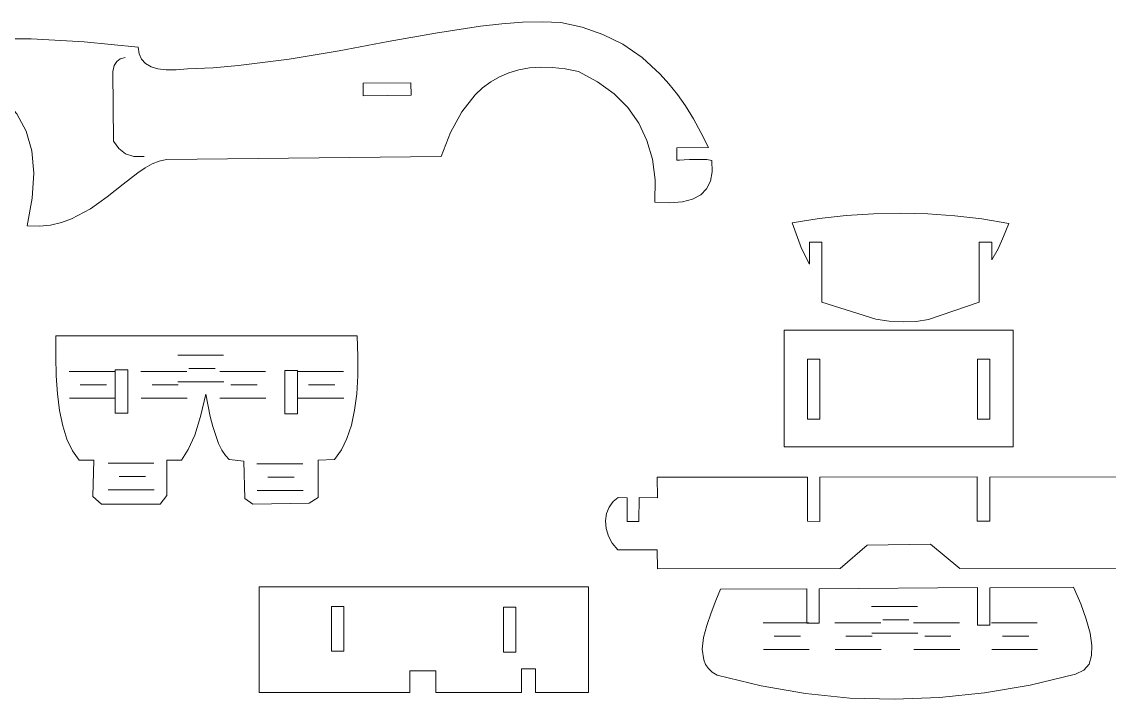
# Model space of a CAD drawing. Header units: millimetres. Extents: x -688 to 954, y -287 to 861.
# Drawn here: x 119 to 645, y 533 to 861 of the extents above; entities that cross this region are included whole.
import ezdxf

# ---------------------------------------------------------------- set-up
doc = ezdxf.new("R2010")
doc.units = ezdxf.units.MM
doc.header["$MEASUREMENT"] = 0
doc.layers.add('Camada 1', color=7, linetype='Continuous')
doc.layers.add('P', color=7, linetype='Continuous')

msp = doc.modelspace()

# ---------------------------------------------------------------- linework, layer by layer
at = {"layer": 'Camada 1', "color": 250, "lineweight": 9}
for points, knots in [([(160.0045, 776.668), (160.0045, 776.668), (167.6664, 782.7808), (167.6664, 782.7808), (167.6664, 782.7808), (167.6664, 782.7808), (174.8064, 788.3063), (174.8064, 788.3063), (174.8064, 788.3063), (174.8064, 788.3063), (178.3281, 790.6709), (178.3281, 790.6709), (178.3281, 790.6709), (178.3281, 790.6709), (181.8001, 792.6121), (181.8001, 792.6121), (181.8001, 792.6121), (181.8001, 792.6121), (185.1732, 793.9702), (185.1732, 793.9702), (185.1732, 793.9702), (185.1732, 793.9702), (188.6573, 794.7474), (188.6573, 794.7474), (188.6573, 794.7474), (188.6573, 794.7474), (321.6312, 796.1278), (321.6312, 796.1278), (321.6312, 796.1278), (321.6312, 796.1278), (326.1126, 807.761), (326.1126, 807.761), (326.1126, 807.761), (326.1126, 807.761), (331.5686, 817.7151), (331.5686, 817.7151), (331.5686, 817.7151), (331.5686, 817.7151), (338.0441, 825.9848), (338.0441, 825.9848), (338.0441, 825.9848), (338.0441, 825.9848), (341.6603, 829.3555), (341.6603, 829.3555), (341.6603, 829.3555), (341.6603, 829.3555), (345.5983, 832.3606), (345.5983, 832.3606), (345.5983, 832.3606), (345.5983, 832.3606), (349.8574, 834.7869), (349.8574, 834.7869), (349.8574, 834.7869), (349.8574, 834.7869), (354.3889, 836.685), (354.3889, 836.685), (354.3889, 836.685), (354.3889, 836.685), (359.1924, 838.112), (359.1924, 838.112), (359.1924, 838.112), (359.1924, 838.112), (364.3667, 839.0657), (364.3667, 839.0657), (364.3667, 839.0657), (364.3667, 839.0657), (369.8136, 839.4913), (369.8136, 839.4913), (369.8136, 839.4913), (369.8136, 839.4913), (375.531, 839.2866), (375.531, 839.2866), (375.531, 839.2866), (375.531, 839.2866), (381.623, 838.5548), (381.623, 838.5548), (381.623, 838.5548), (381.623, 838.5548), (388.0924, 837.2989), (388.0924, 837.2989), (388.0924, 837.2989), (388.0924, 837.2989), (397.3546, 832.3158), (397.3546, 832.3158), (397.3546, 832.3158), (397.3546, 832.3158), (405.3501, 826.5245), (405.3501, 826.5245), (405.3501, 826.5245), (405.3501, 826.5245), (411.9841, 819.819), (411.9841, 819.819), (411.9841, 819.819), (411.9841, 819.819), (417.2458, 812.3612), (417.2458, 812.3612), (417.2458, 812.3612), (417.2458, 812.3612), (421.1969, 803.9868), (421.1969, 803.9868), (421.1969, 803.9868), (421.1969, 803.9868), (423.8838, 794.8582), (423.8838, 794.8582), (423.8838, 794.8582), (423.8838, 794.8582), (425.1516, 784.8718), (425.1516, 784.8718), (425.1516, 784.8718), (425.1516, 784.8718), (425.1052, 774.0227), (425.1052, 774.0227), (425.1052, 774.0227), (425.1052, 774.0227), (432.2547, 773.7249), (432.2547, 773.7249), (432.2547, 773.7249), (432.2547, 773.7249), (438.3885, 774.1606), (438.3885, 774.1606), (438.3885, 774.1606), (438.3885, 774.1606), (443.295, 775.4806), (443.295, 775.4806), (443.295, 775.4806), (443.295, 775.4806), (447.2424, 777.5857), (447.2424, 777.5857), (447.2424, 777.5857), (447.2424, 777.5857), (450.017, 780.5247), (450.017, 780.5247), (450.017, 780.5247), (450.017, 780.5247), (451.9375, 784.2498), (451.9375, 784.2498), (451.9375, 784.2498), (451.9375, 784.2498), (452.7878, 788.7559), (452.7878, 788.7559), (452.7878, 788.7559), (452.7878, 788.7559), (452.6807, 794.1521), (452.6807, 794.1521), (452.6807, 794.1521), (452.6807, 794.1521), (451.8825, 794.4618), (451.8825, 794.4618), (451.8825, 794.4618), (451.8825, 794.4618), (450.1344, 794.6567), (450.1344, 794.6567), (450.1344, 794.6567), (450.1344, 794.6567), (447.7004, 794.7364), (447.7004, 794.7364), (447.7004, 794.7364), (447.7004, 794.7364), (444.7906, 794.7062), (444.7906, 794.7062), (444.7906, 794.7062), (444.7906, 794.7062), (441.8777, 794.676), (441.8777, 794.676), (441.8777, 794.676), (441.8777, 794.676), (439.1819, 794.543), (439.1819, 794.543), (439.1819, 794.543), (439.1819, 794.543), (436.9596, 794.4659), (436.9596, 794.4659), (436.9596, 794.4659), (436.9596, 794.4659), (435.6907, 794.4527), (435.6907, 794.4527), (435.6907, 794.4527), (435.6907, 794.4527), (435.6286, 800.4314), (435.6286, 800.4314), (435.6286, 800.4314), (435.6286, 800.4314), (450.9728, 800.5907), (450.9728, 800.5907), (450.9728, 800.5907), (450.9728, 800.5907), (447.3523, 807.7505), (447.3523, 807.7505), (447.3523, 807.7505), (447.3523, 807.7505), (443.7367, 814.4333), (443.7367, 814.4333), (443.7367, 814.4333), (443.7367, 814.4333), (439.8621, 820.6394), (439.8621, 820.6394), (439.8621, 820.6394), (439.8621, 820.6394), (435.9431, 826.2061), (435.9431, 826.2061), (435.9431, 826.2061), (435.9431, 826.2061), (431.8119, 831.4045), (431.8119, 831.4045), (431.8119, 831.4045), (431.8119, 831.4045), (427.5843, 836.0678), (427.5843, 836.0678), (427.5843, 836.0678), (427.5843, 836.0678), (418.8211, 844.1283), (418.8211, 844.1283), (418.8211, 844.1283), (418.8211, 844.1283), (409.5476, 850.4884), (409.5476, 850.4884), (409.5476, 850.4884), (409.5476, 850.4884), (399.918, 855.3087), (399.918, 855.3087), (399.918, 855.3087), (399.918, 855.3087), (389.9332, 858.8052), (389.9332, 858.8052), (389.9332, 858.8052), (389.9332, 858.8052), (379.5921, 861.077), (379.5921, 861.077), (379.5921, 861.077), (379.5921, 861.077), (370.5371, 861.409), (370.5371, 861.409), (370.5371, 861.409), (370.5371, 861.409), (361.0143, 861.1511), (361.0143, 861.1511), (361.0143, 861.1511), (361.0143, 861.1511), (351.0224, 860.4114), (351.0224, 860.4114), (351.0224, 860.4114), (351.0224, 860.4114), (340.6624, 859.2988), (340.6624, 859.2988), (340.6624, 859.2988), (340.6624, 859.2988), (318.946, 855.9502), (318.946, 855.9502), (318.946, 855.9502), (318.946, 855.9502), (296.0224, 851.848), (296.0224, 851.848), (296.0224, 851.848), (296.0224, 851.848), (272.3076, 847.3686), (272.3076, 847.3686), (272.3076, 847.3686), (272.3076, 847.3686), (248.0065, 843.3061), (248.0065, 843.3061), (248.0065, 843.3061), (248.0065, 843.3061), (223.4824, 840.1953), (223.4824, 840.1953), (223.4824, 840.1953), (223.4824, 840.1953), (211.2164, 839.168), (211.2164, 839.168), (211.2164, 839.168), (211.2164, 839.168), (198.892, 838.563), (198.892, 838.563), (198.892, 838.563), (198.892, 838.563), (193.4487, 838.0835), (193.4487, 838.0835), (193.4487, 838.0835), (193.4487, 838.0835), (188.5794, 838.0869), (188.5794, 838.0869), (188.5794, 838.0869), (188.5794, 838.0869), (184.5506, 838.6271), (184.5506, 838.6271), (184.5506, 838.6271), (184.5506, 838.6271), (181.2068, 839.6515), (181.2068, 839.6515), (181.2068, 839.6515), (181.2068, 839.6515), (178.5985, 841.2115), (178.5985, 841.2115), (178.5985, 841.2115), (178.5985, 841.2115), (176.6176, 843.306), (176.6176, 843.306), (176.6176, 843.306), (176.6176, 843.306), (175.4267, 845.8888), (175.4267, 845.8888), (175.4267, 845.8888), (175.4267, 845.8888), (174.9168, 849.0577), (174.9168, 849.0577), (174.9168, 849.0577), (174.9168, 849.0577), (148.8534, 851.7513), (148.8534, 851.7513), (148.8534, 851.7513), (148.8534, 851.7513), (123.2778, 853.1268), (123.2778, 853.1268), (123.2778, 853.1268), (123.2778, 853.1268), (98.0879, 853.1804), (98.0879, 853.1804), (98.0879, 853.1804), (98.0879, 853.1804), (73.2814, 852.1308), (73.2814, 852.1308), (73.2814, 852.1308), (73.2814, 852.1308), (63.4053, 850.0692), (63.4053, 850.0692), (63.4053, 850.0692), (63.4053, 850.0692), (54.2747, 847.8593), (54.2747, 847.8593), (54.2747, 847.8593), (54.2747, 847.8593), (45.8822, 845.654), (45.8822, 845.654), (45.8822, 845.654), (45.8822, 845.654), (38.2317, 843.3515), (38.2317, 843.3515), (38.2317, 843.3515), (38.2317, 843.3515), (31.2717, 841.0051), (31.2717, 841.0051), (31.2717, 841.0051), (31.2717, 841.0051), (24.9997, 838.5579), (24.9997, 838.5579), (24.9997, 838.5579), (24.9997, 838.5579), (19.4158, 836.0128), (19.4158, 836.0128), (19.4158, 836.0128), (19.4158, 836.0128), (14.418, 833.3688), (14.418, 833.3688), (14.418, 833.3688), (14.418, 833.3688), (10.1587, 830.6784), (10.1587, 830.6784), (10.1587, 830.6784), (10.1587, 830.6784), (6.4279, 827.9395), (6.4279, 827.9395), (6.4279, 827.9395), (6.4279, 827.9395), (3.3882, 825.1028), (3.3882, 825.1028), (3.3882, 825.1028), (3.3882, 825.1028), (0.931, 822.2211), (0.931, 822.2211), (0.931, 822.2211), (0.931, 822.2211), (-0.9437, 819.2915), (-0.9437, 819.2915), (-0.9437, 819.2915), (-0.9437, 819.2915), (-2.1813, 816.2605), (-2.1813, 816.2605), (-2.1813, 816.2605), (-2.1813, 816.2605), (-2.9449, 813.2374), (-2.9449, 813.2374), (-2.9449, 813.2374), (-2.9449, 813.2374), (-3.1219, 810.0584), (-3.1219, 810.0584), (-3.1219, 810.0584), (-3.1219, 810.0584), (9.8943, 810.1935), (9.8943, 810.1935), (9.8943, 810.1935), (9.8943, 810.1935), (9.9559, 804.2689), (9.9559, 804.2689), (9.9559, 804.2689), (9.9559, 804.2689), (-12.1008, 803.3529), (-12.1008, 803.3529), (-12.1008, 803.3529), (-12.1008, 803.3529), (-11.1004, 798.599), (-11.1004, 798.599), (-11.1004, 798.599), (-11.1004, 798.599), (-9.1543, 794.65), (-9.1543, 794.65), (-9.1543, 794.65), (-9.1543, 794.65), (-6.1046, 791.6125), (-6.1046, 791.6125), (-6.1046, 791.6125), (-6.1046, 791.6125), (-2.0618, 789.4313), (-2.0618, 789.4313), (-2.0618, 789.4313), (-2.0618, 789.4313), (2.9808, 788.0556), (2.9808, 788.0556), (2.9808, 788.0556), (2.9808, 788.0556), (9.0711, 787.4828), (9.0711, 787.4828), (9.0711, 787.4828), (9.0711, 787.4828), (16.2145, 787.7699), (16.2145, 787.7699), (16.2145, 787.7699), (16.2145, 787.7699), (24.405, 788.914), (24.405, 788.914), (24.405, 788.914), (24.405, 788.914), (25.289, 795.3796), (25.289, 795.3796), (25.289, 795.3796), (25.289, 795.3796), (26.7628, 801.3742), (26.7628, 801.3742), (26.7628, 801.3742), (26.7628, 801.3742), (28.5026, 806.8945), (28.5026, 806.8945), (28.5026, 806.8945), (28.5026, 806.8945), (30.7788, 811.8924), (30.7788, 811.8924), (30.7788, 811.8924), (30.7788, 811.8924), (33.4854, 816.4718), (33.4854, 816.4718), (33.4854, 816.4718), (33.4854, 816.4718), (36.6181, 820.4735), (36.6181, 820.4735), (36.6181, 820.4735), (36.6181, 820.4735), (40.1786, 824.0027), (40.1786, 824.0027), (40.1786, 824.0027), (40.1786, 824.0027), (44.1696, 827.1133), (44.1696, 827.1133), (44.1696, 827.1133), (44.1696, 827.1133), (48.6934, 829.7554), (48.6934, 829.7554), (48.6934, 829.7554), (48.6934, 829.7554), (53.5928, 831.7623), (53.5928, 831.7623), (53.5928, 831.7623), (53.5928, 831.7623), (58.976, 833.4083), (58.976, 833.4083), (58.976, 833.4083), (58.976, 833.4083), (64.7302, 834.5781), (64.7302, 834.5781), (64.7302, 834.5781), (64.7302, 834.5781), (71.0208, 835.2254), (71.0208, 835.2254), (71.0208, 835.2254), (71.0208, 835.2254), (77.7399, 835.3492), (77.7399, 835.3492), (77.7399, 835.3492), (77.7399, 835.3492), (84.8899, 835.0004), (84.8899, 835.0004), (84.8899, 835.0004), (84.8899, 835.0004), (92.4643, 834.23), (92.4643, 834.23), (92.4643, 834.23), (92.4643, 834.23), (102.1427, 829.6202), (102.1427, 829.6202), (102.1427, 829.6202), (102.1427, 829.6202), (110.0872, 823.8313), (110.0872, 823.8313), (110.0872, 823.8313), (110.0872, 823.8313), (116.353, 816.75), (116.353, 816.75), (116.353, 816.75), (116.353, 816.75), (120.78, 808.4885), (120.78, 808.4885), (120.78, 808.4885), (120.78, 808.4885), (123.5234, 798.8325), (123.5234, 798.8325), (123.5234, 798.8325), (123.5234, 798.8325), (124.5354, 788.0484), (124.5354, 788.0484), (124.5354, 788.0484), (124.5354, 788.0484), (123.7607, 775.9737), (123.7607, 775.9737), (123.7607, 775.9737), (123.7607, 775.9737), (121.2563, 762.612), (121.2563, 762.612), (121.2563, 762.612), (121.2563, 762.612), (127.1832, 762.4605), (127.1832, 762.4605), (127.1832, 762.4605), (127.1832, 762.4605), (132.6289, 762.9941), (132.6289, 762.9941), (132.6289, 762.9941), (132.6289, 762.9941), (137.8546, 764.2124), (137.8546, 764.2124), (137.8546, 764.2124), (137.8546, 764.2124), (142.7597, 765.9584), (142.7597, 765.9584), (142.7597, 765.9584), (142.7597, 765.9584), (151.8628, 770.8141), (151.8628, 770.8141), (151.8628, 770.8141), (151.8628, 770.8141), (160.0045, 776.668), (160.0045, 776.668)], [0, 0, 0, 0, 0.00724638, 0.00724638, 0.00724638, 0.00724638, 0.01449275, 0.01449275, 0.01449275, 0.01449275, 0.02173913, 0.02173913, 0.02173913, 0.02173913, 0.02898551, 0.02898551, 0.02898551, 0.02898551, 0.03623188, 0.03623188, 0.03623188, 0.03623188, 0.04347826, 0.04347826, 0.04347826, 0.04347826, 0.05072464, 0.05072464, 0.05072464, 0.05072464, 0.05797101, 0.05797101, 0.05797101, 0.05797101, 0.06521739, 0.06521739, 0.06521739, 0.06521739, 0.07246377, 0.07246377, 0.07246377, 0.07246377, 0.07971014, 0.07971014, 0.07971014, 0.07971014, 0.08695652, 0.08695652, 0.08695652, 0.08695652, 0.0942029, 0.0942029, 0.0942029, 0.0942029, 0.10144928, 0.10144928, 0.10144928, 0.10144928, 0.10869565, 0.10869565, 0.10869565, 0.10869565, 0.11594203, 0.11594203, 0.11594203, 0.11594203, 0.12318841, 0.12318841, 0.12318841, 0.12318841, 0.13043478, 0.13043478, 0.13043478, 0.13043478, 0.13768116, 0.13768116, 0.13768116, 0.13768116, 0.14492754, 0.14492754, 0.14492754, 0.14492754, 0.15217391, 0.15217391, 0.15217391, 0.15217391, 0.15942029, 0.15942029, 0.15942029, 0.15942029, 0.16666667, 0.16666667, 0.16666667, 0.16666667, 0.17391304, 0.17391304, 0.17391304, 0.17391304, 0.18115942, 0.18115942, 0.18115942, 0.18115942, 0.1884058, 0.1884058, 0.1884058, 0.1884058, 0.19565217, 0.19565217, 0.19565217, 0.19565217, 0.20289855, 0.20289855, 0.20289855, 0.20289855, 0.21014493, 0.21014493, 0.21014493, 0.21014493, 0.2173913, 0.2173913, 0.2173913, 0.2173913, 0.22463768, 0.22463768, 0.22463768, 0.22463768, 0.23188406, 0.23188406, 0.23188406, 0.23188406, 0.23913043, 0.23913043, 0.23913043, 0.23913043, 0.24637681, 0.24637681, 0.24637681, 0.24637681, 0.25362319, 0.25362319, 0.25362319, 0.25362319, 0.26086957, 0.26086957, 0.26086957, 0.26086957, 0.26811594, 0.26811594, 0.26811594, 0.26811594, 0.27536232, 0.27536232, 0.27536232, 0.27536232, 0.2826087, 0.2826087, 0.2826087, 0.2826087, 0.28985507, 0.28985507, 0.28985507, 0.28985507, 0.29710145, 0.29710145, 0.29710145, 0.29710145, 0.30434783, 0.30434783, 0.30434783, 0.30434783, 0.3115942, 0.3115942, 0.3115942, 0.3115942, 0.31884058, 0.31884058, 0.31884058, 0.31884058, 0.32608696, 0.32608696, 0.32608696, 0.32608696, 0.33333333, 0.33333333, 0.33333333, 0.33333333, 0.34057971, 0.34057971, 0.34057971, 0.34057971, 0.34782609, 0.34782609, 0.34782609, 0.34782609, 0.35507246, 0.35507246, 0.35507246, 0.35507246, 0.36231884, 0.36231884, 0.36231884, 0.36231884, 0.36956522, 0.36956522, 0.36956522, 0.36956522, 0.37681159, 0.37681159, 0.37681159, 0.37681159, 0.38405797, 0.38405797, 0.38405797, 0.38405797, 0.39130435, 0.39130435, 0.39130435, 0.39130435, 0.39855072, 0.39855072, 0.39855072, 0.39855072, 0.4057971, 0.4057971, 0.4057971, 0.4057971, 0.41304348, 0.41304348, 0.41304348, 0.41304348, 0.42028986, 0.42028986, 0.42028986, 0.42028986, 0.42753623, 0.42753623, 0.42753623, 0.42753623, 0.43478261, 0.43478261, 0.43478261, 0.43478261, 0.44202899, 0.44202899, 0.44202899, 0.44202899, 0.44927536, 0.44927536, 0.44927536, 0.44927536, 0.45652174, 0.45652174, 0.45652174, 0.45652174, 0.46376812, 0.46376812, 0.46376812, 0.46376812, 0.47101449, 0.47101449, 0.47101449, 0.47101449, 0.47826087, 0.47826087, 0.47826087, 0.47826087, 0.48550725, 0.48550725, 0.48550725, 0.48550725, 0.49275362, 0.49275362, 0.49275362, 0.49275362, 0.5, 0.5, 0.5, 0.5, 0.50724638, 0.50724638, 0.50724638, 0.50724638, 0.51449275, 0.51449275, 0.51449275, 0.51449275, 0.52173913, 0.52173913, 0.52173913, 0.52173913, 0.52898551, 0.52898551, 0.52898551, 0.52898551, 0.53623188, 0.53623188, 0.53623188, 0.53623188, 0.54347826, 0.54347826, 0.54347826, 0.54347826, 0.55072464, 0.55072464, 0.55072464, 0.55072464, 0.55797101, 0.55797101, 0.55797101, 0.55797101, 0.56521739, 0.56521739, 0.56521739, 0.56521739, 0.57246377, 0.57246377, 0.57246377, 0.57246377, 0.57971014, 0.57971014, 0.57971014, 0.57971014, 0.58695652, 0.58695652, 0.58695652, 0.58695652, 0.5942029, 0.5942029, 0.5942029, 0.5942029, 0.60144928, 0.60144928, 0.60144928, 0.60144928, 0.60869565, 0.60869565, 0.60869565, 0.60869565, 0.61594203, 0.61594203, 0.61594203, 0.61594203, 0.62318841, 0.62318841, 0.62318841, 0.62318841, 0.63043478, 0.63043478, 0.63043478, 0.63043478, 0.63768116, 0.63768116, 0.63768116, 0.63768116, 0.64492754, 0.64492754, 0.64492754, 0.64492754, 0.65217391, 0.65217391, 0.65217391, 0.65217391, 0.65942029, 0.65942029, 0.65942029, 0.65942029, 0.66666667, 0.66666667, 0.66666667, 0.66666667, 0.67391304, 0.67391304, 0.67391304, 0.67391304, 0.68115942, 0.68115942, 0.68115942, 0.68115942, 0.6884058, 0.6884058, 0.6884058, 0.6884058, 0.69565217, 0.69565217, 0.69565217, 0.69565217, 0.70289855, 0.70289855, 0.70289855, 0.70289855, 0.71014493, 0.71014493, 0.71014493, 0.71014493, 0.7173913, 0.7173913, 0.7173913, 0.7173913, 0.72463768, 0.72463768, 0.72463768, 0.72463768, 0.73188406, 0.73188406, 0.73188406, 0.73188406, 0.73913043, 0.73913043, 0.73913043, 0.73913043, 0.74637681, 0.74637681, 0.74637681, 0.74637681, 0.75362319, 0.75362319, 0.75362319, 0.75362319, 0.76086957, 0.76086957, 0.76086957, 0.76086957, 0.76811594, 0.76811594, 0.76811594, 0.76811594, 0.77536232, 0.77536232, 0.77536232, 0.77536232, 0.7826087, 0.7826087, 0.7826087, 0.7826087, 0.78985507, 0.78985507, 0.78985507, 0.78985507, 0.79710145, 0.79710145, 0.79710145, 0.79710145, 0.80434783, 0.80434783, 0.80434783, 0.80434783, 0.8115942, 0.8115942, 0.8115942, 0.8115942, 0.81884058, 0.81884058, 0.81884058, 0.81884058, 0.82608696, 0.82608696, 0.82608696, 0.82608696, 0.83333333, 0.83333333, 0.83333333, 0.83333333, 0.84057971, 0.84057971, 0.84057971, 0.84057971, 0.84782609, 0.84782609, 0.84782609, 0.84782609, 0.85507246, 0.85507246, 0.85507246, 0.85507246, 0.86231884, 0.86231884, 0.86231884, 0.86231884, 0.86956522, 0.86956522, 0.86956522, 0.86956522, 0.87681159, 0.87681159, 0.87681159, 0.87681159, 0.88405797, 0.88405797, 0.88405797, 0.88405797, 0.89130435, 0.89130435, 0.89130435, 0.89130435, 0.89855072, 0.89855072, 0.89855072, 0.89855072, 0.9057971, 0.9057971, 0.9057971, 0.9057971, 0.91304348, 0.91304348, 0.91304348, 0.91304348, 0.92028986, 0.92028986, 0.92028986, 0.92028986, 0.92753623, 0.92753623, 0.92753623, 0.92753623, 0.93478261, 0.93478261, 0.93478261, 0.93478261, 0.94202899, 0.94202899, 0.94202899, 0.94202899, 0.94927536, 0.94927536, 0.94927536, 0.94927536, 0.95652174, 0.95652174, 0.95652174, 0.95652174, 0.96376812, 0.96376812, 0.96376812, 0.96376812, 0.97101449, 0.97101449, 0.97101449, 0.97101449, 0.97826087, 0.97826087, 0.97826087, 0.97826087, 0.98550725, 0.98550725, 0.98550725, 0.98550725, 1, 1, 1, 1]), ([(283.9102, 825.5983), (283.9102, 825.5983), (307.087, 825.8389), (307.087, 825.8389), (307.087, 825.8389), (307.087, 825.8389), (307.0247, 831.8386), (307.0247, 831.8386), (307.0247, 831.8386), (307.0247, 831.8386), (283.8479, 831.598), (283.8479, 831.598), (283.8479, 831.598), (283.8479, 831.598), (283.9102, 825.5983), (283.9102, 825.5983)], [0, 0, 0, 0, 0.2, 0.2, 0.2, 0.2, 0.4, 0.4, 0.4, 0.4, 0.6, 0.6, 0.6, 0.6, 1, 1, 1, 1]), ([(491.4587, 764.0808), (491.4587, 764.0808), (504.5837, 766.1448), (504.5837, 766.1448), (504.5837, 766.1448), (504.5837, 766.1448), (517.6547, 767.5728), (517.6547, 767.5728), (517.6547, 767.5728), (517.6547, 767.5728), (530.7767, 768.4728), (530.7767, 768.4728), (530.7767, 768.4728), (530.7767, 768.4728), (543.9527, 768.7908), (543.9527, 768.7908), (543.9527, 768.7908), (543.9527, 768.7908), (557.0777, 768.4728), (557.0777, 768.4728), (557.0777, 768.4728), (557.0777, 768.4728), (570.1457, 767.5188), (570.1457, 767.5188), (570.1457, 767.5188), (570.1457, 767.5188), (583.2707, 765.9858), (583.2707, 765.9858), (583.2707, 765.9858), (583.2707, 765.9858), (596.3417, 763.7628), (596.3417, 763.7628), (596.3417, 763.7628), (596.3417, 763.7628), (593.8007, 757.3608), (593.8007, 757.3608), (593.8007, 757.3608), (593.8007, 757.3608), (591.2087, 751.4868), (591.2087, 751.4868), (591.2087, 751.4868), (591.2087, 751.4868), (588.0595, 746.1926), (588.0595, 746.1926), (588.0595, 746.1926), (588.0595, 746.1926), (588.0595, 754.6638), (588.0595, 754.6638), (588.0595, 754.6638), (588.0595, 754.6638), (582.0595, 754.6638), (582.0595, 754.6638), (582.0595, 754.6638), (582.0595, 754.6638), (582.0595, 725.6658), (582.0595, 725.6658), (582.0595, 725.6658), (582.0595, 725.6658), (557.5007, 717.2478), (557.5007, 717.2478), (557.5007, 717.2478), (557.5007, 717.2478), (551.5727, 716.2428), (551.5727, 716.2428), (551.5727, 716.2428), (551.5727, 716.2428), (545.3807, 716.1378), (545.3807, 716.1378), (545.3807, 716.1378), (545.3807, 716.1378), (538.3967, 716.4018), (538.3967, 716.4018), (538.3967, 716.4018), (538.3967, 716.4018), (531.9407, 717.3558), (531.9407, 717.3558), (531.9407, 717.3558), (531.9407, 717.3558), (505.8457, 725.6658), (505.8457, 725.6658), (505.8457, 725.6658), (505.8457, 725.6658), (505.8457, 754.6638), (505.8457, 754.6638), (505.8457, 754.6638), (505.8457, 754.6638), (499.8457, 754.6638), (499.8457, 754.6638), (499.8457, 754.6638), (499.8457, 754.6638), (499.8457, 744.034), (499.8457, 744.034), (499.8457, 744.034), (499.8457, 744.034), (495.9587, 751.6968), (495.9587, 751.6968), (495.9587, 751.6968), (495.9587, 751.6968), (491.4587, 764.0808), (491.4587, 764.0808)], [0, 0, 0, 0, 0.03846154, 0.03846154, 0.03846154, 0.03846154, 0.07692308, 0.07692308, 0.07692308, 0.07692308, 0.11538462, 0.11538462, 0.11538462, 0.11538462, 0.15384615, 0.15384615, 0.15384615, 0.15384615, 0.19230769, 0.19230769, 0.19230769, 0.19230769, 0.23076923, 0.23076923, 0.23076923, 0.23076923, 0.26923077, 0.26923077, 0.26923077, 0.26923077, 0.30769231, 0.30769231, 0.30769231, 0.30769231, 0.34615385, 0.34615385, 0.34615385, 0.34615385, 0.38461538, 0.38461538, 0.38461538, 0.38461538, 0.42307692, 0.42307692, 0.42307692, 0.42307692, 0.46153846, 0.46153846, 0.46153846, 0.46153846, 0.5, 0.5, 0.5, 0.5, 0.53846154, 0.53846154, 0.53846154, 0.53846154, 0.57692308, 0.57692308, 0.57692308, 0.57692308, 0.61538462, 0.61538462, 0.61538462, 0.61538462, 0.65384615, 0.65384615, 0.65384615, 0.65384615, 0.69230769, 0.69230769, 0.69230769, 0.69230769, 0.73076923, 0.73076923, 0.73076923, 0.73076923, 0.76923077, 0.76923077, 0.76923077, 0.76923077, 0.80769231, 0.80769231, 0.80769231, 0.80769231, 0.84615385, 0.84615385, 0.84615385, 0.84615385, 0.88461538, 0.88461538, 0.88461538, 0.88461538, 0.92307692, 0.92307692, 0.92307692, 0.92307692, 1, 1, 1, 1]), ([(487.6063, 712.1622), (487.6063, 712.1622), (598.4683, 712.1622), (598.4683, 712.1622), (598.4683, 712.1622), (598.4683, 712.1622), (598.4683, 655.6482), (598.4683, 655.6482), (598.4683, 655.6482), (598.4683, 655.6482), (487.6063, 655.6482), (487.6063, 655.6482), (487.6063, 655.6482), (487.6063, 655.6482), (487.6063, 712.1622), (487.6063, 712.1622)], [0, 0, 0, 0, 0.2, 0.2, 0.2, 0.2, 0.4, 0.4, 0.4, 0.4, 0.6, 0.6, 0.6, 0.6, 1, 1, 1, 1]), ([(135.1369, 709.401), (135.1369, 709.401), (280.9729, 709.401), (280.9729, 709.401), (280.9729, 709.401), (280.9729, 709.401), (281.3449, 699.399), (281.3449, 699.399), (281.3449, 699.399), (281.3449, 699.399), (281.2909, 689.979), (281.2909, 689.979), (281.2909, 689.979), (281.2909, 689.979), (280.7629, 681.3), (280.7629, 681.3), (280.7629, 681.3), (280.7629, 681.3), (279.7579, 673.365), (279.7579, 673.365), (279.7579, 673.365), (279.7579, 673.365), (278.1679, 666.168), (278.1679, 666.168), (278.1679, 666.168), (278.1679, 666.168), (275.9989, 659.712), (275.9989, 659.712), (275.9989, 659.712), (275.9989, 659.712), (273.3529, 654.156), (273.3529, 654.156), (273.3529, 654.156), (273.3529, 654.156), (270.0739, 649.5), (270.0739, 649.5), (270.0739, 649.5), (270.0739, 649.5), (262.0819, 649.074), (262.0819, 649.074), (262.0819, 649.074), (262.0819, 649.074), (262.0819, 631.137), (262.0819, 631.137), (262.0819, 631.137), (262.0819, 631.137), (257.7439, 628.278), (257.7439, 628.278), (257.7439, 628.278), (257.7439, 628.278), (230.4919, 627.804), (230.4919, 627.804), (230.4919, 627.804), (230.4919, 627.804), (226.6279, 630.66), (226.6279, 630.66), (226.6279, 630.66), (226.6279, 630.66), (226.2049, 648.6), (226.2049, 648.6), (226.2049, 648.6), (226.2049, 648.6), (219.1129, 649.5), (219.1129, 649.5), (219.1129, 649.5), (219.1129, 649.5), (217.2079, 651.351), (217.2079, 651.351), (217.2079, 651.351), (217.2079, 651.351), (215.5159, 653.997), (215.5159, 653.997), (215.5159, 653.997), (215.5159, 653.997), (213.9289, 657.276), (213.9289, 657.276), (213.9289, 657.276), (213.9289, 657.276), (212.5009, 661.086), (212.5009, 661.086), (212.5009, 661.086), (212.5009, 661.086), (211.1779, 665.427), (211.1779, 665.427), (211.1779, 665.427), (211.1779, 665.427), (209.9059, 670.296), (209.9059, 670.296), (209.9059, 670.296), (209.9059, 670.296), (207.7369, 681.144), (207.7369, 681.144), (207.7369, 681.144), (207.7369, 681.144), (205.1959, 670.296), (205.1959, 670.296), (205.1959, 670.296), (205.1959, 670.296), (202.3939, 661.299), (202.3939, 661.299), (202.3939, 661.299), (202.3939, 661.299), (199.2709, 654.261), (199.2709, 654.261), (199.2709, 654.261), (199.2709, 654.261), (196.0429, 649.074), (196.0429, 649.074), (196.0429, 649.074), (196.0429, 649.074), (188.8999, 649.074), (188.8999, 649.074), (188.8999, 649.074), (188.8999, 649.074), (188.8999, 632.088), (188.8999, 632.088), (188.8999, 632.088), (188.8999, 632.088), (185.6179, 627.804), (185.6179, 627.804), (185.6179, 627.804), (185.6179, 627.804), (157.3069, 627.804), (157.3069, 627.804), (157.3069, 627.804), (157.3069, 627.804), (153.0739, 631.614), (153.0739, 631.614), (153.0739, 631.614), (153.0739, 631.614), (153.5509, 649.074), (153.5509, 649.074), (153.5509, 649.074), (153.5509, 649.074), (146.4079, 649.074), (146.4079, 649.074), (146.4079, 649.074), (146.4079, 649.074), (143.1799, 653.679), (143.1799, 653.679), (143.1799, 653.679), (143.1799, 653.679), (140.5339, 659.235), (140.5339, 659.235), (140.5339, 659.235), (140.5339, 659.235), (138.5209, 665.745), (138.5209, 665.745), (138.5209, 665.745), (138.5209, 665.745), (136.9339, 673.152), (136.9339, 673.152), (136.9339, 673.152), (136.9339, 673.152), (135.9289, 681.249), (135.9289, 681.249), (135.9289, 681.249), (135.9289, 681.249), (135.2929, 690.033), (135.2929, 690.033), (135.2929, 690.033), (135.2929, 690.033), (135.0829, 699.399), (135.0829, 699.399), (135.0829, 699.399), (135.0829, 699.399), (135.1369, 709.401), (135.1369, 709.401)], [0, 0, 0, 0, 0.02325581, 0.02325581, 0.02325581, 0.02325581, 0.04651163, 0.04651163, 0.04651163, 0.04651163, 0.06976744, 0.06976744, 0.06976744, 0.06976744, 0.09302326, 0.09302326, 0.09302326, 0.09302326, 0.11627907, 0.11627907, 0.11627907, 0.11627907, 0.13953488, 0.13953488, 0.13953488, 0.13953488, 0.1627907, 0.1627907, 0.1627907, 0.1627907, 0.18604651, 0.18604651, 0.18604651, 0.18604651, 0.20930233, 0.20930233, 0.20930233, 0.20930233, 0.23255814, 0.23255814, 0.23255814, 0.23255814, 0.25581395, 0.25581395, 0.25581395, 0.25581395, 0.27906977, 0.27906977, 0.27906977, 0.27906977, 0.30232558, 0.30232558, 0.30232558, 0.30232558, 0.3255814, 0.3255814, 0.3255814, 0.3255814, 0.34883721, 0.34883721, 0.34883721, 0.34883721, 0.37209302, 0.37209302, 0.37209302, 0.37209302, 0.39534884, 0.39534884, 0.39534884, 0.39534884, 0.41860465, 0.41860465, 0.41860465, 0.41860465, 0.44186047, 0.44186047, 0.44186047, 0.44186047, 0.46511628, 0.46511628, 0.46511628, 0.46511628, 0.48837209, 0.48837209, 0.48837209, 0.48837209, 0.51162791, 0.51162791, 0.51162791, 0.51162791, 0.53488372, 0.53488372, 0.53488372, 0.53488372, 0.55813953, 0.55813953, 0.55813953, 0.55813953, 0.58139535, 0.58139535, 0.58139535, 0.58139535, 0.60465116, 0.60465116, 0.60465116, 0.60465116, 0.62790698, 0.62790698, 0.62790698, 0.62790698, 0.65116279, 0.65116279, 0.65116279, 0.65116279, 0.6744186, 0.6744186, 0.6744186, 0.6744186, 0.69767442, 0.69767442, 0.69767442, 0.69767442, 0.72093023, 0.72093023, 0.72093023, 0.72093023, 0.74418605, 0.74418605, 0.74418605, 0.74418605, 0.76744186, 0.76744186, 0.76744186, 0.76744186, 0.79069767, 0.79069767, 0.79069767, 0.79069767, 0.81395349, 0.81395349, 0.81395349, 0.81395349, 0.8372093, 0.8372093, 0.8372093, 0.8372093, 0.86046512, 0.86046512, 0.86046512, 0.86046512, 0.88372093, 0.88372093, 0.88372093, 0.88372093, 0.90697674, 0.90697674, 0.90697674, 0.90697674, 0.93023256, 0.93023256, 0.93023256, 0.93023256, 0.95348837, 0.95348837, 0.95348837, 0.95348837, 1, 1, 1, 1]), ([(504.9303, 698.0352), (504.9303, 698.0352), (504.9303, 669.0372), (504.9303, 669.0372), (504.9303, 669.0372), (504.9303, 669.0372), (498.9303, 669.0372), (498.9303, 669.0372), (498.9303, 669.0372), (498.9303, 669.0372), (498.9303, 698.0352), (498.9303, 698.0352), (498.9303, 698.0352), (498.9303, 698.0352), (504.9303, 698.0352), (504.9303, 698.0352)], [0, 0, 0, 0, 0.2, 0.2, 0.2, 0.2, 0.4, 0.4, 0.4, 0.4, 0.6, 0.6, 0.6, 0.6, 1, 1, 1, 1]), ([(587.1441, 698.0352), (587.1441, 698.0352), (587.1441, 669.0372), (587.1441, 669.0372), (587.1441, 669.0372), (587.1441, 669.0372), (581.1441, 669.0372), (581.1441, 669.0372), (581.1441, 669.0372), (581.1441, 669.0372), (581.1441, 698.0352), (581.1441, 698.0352), (581.1441, 698.0352), (581.1441, 698.0352), (587.1441, 698.0352), (587.1441, 698.0352)], [0, 0, 0, 0, 0.2, 0.2, 0.2, 0.2, 0.4, 0.4, 0.4, 0.4, 0.6, 0.6, 0.6, 0.6, 1, 1, 1, 1]), ([(163.8099, 671.883), (163.8099, 671.883), (163.8099, 692.889), (163.8099, 692.889), (163.8099, 692.889), (163.8099, 692.889), (169.9479, 692.889), (169.9479, 692.889), (169.9479, 692.889), (169.9479, 692.889), (169.9479, 671.883), (169.9479, 671.883), (169.9479, 671.883), (169.9479, 671.883), (163.8099, 671.883), (163.8099, 671.883)], [0, 0, 0, 0, 0.2, 0.2, 0.2, 0.2, 0.4, 0.4, 0.4, 0.4, 0.6, 0.6, 0.6, 0.6, 1, 1, 1, 1]), ([(245.9727, 671.565), (245.9727, 671.565), (245.9727, 692.574), (245.9727, 692.574), (245.9727, 692.574), (245.9727, 692.574), (252.1617, 692.574), (252.1617, 692.574), (252.1617, 692.574), (252.1617, 692.574), (252.1617, 671.565), (252.1617, 671.565), (252.1617, 671.565), (252.1617, 671.565), (245.9727, 671.565), (245.9727, 671.565)], [0, 0, 0, 0, 0.2, 0.2, 0.2, 0.2, 0.4, 0.4, 0.4, 0.4, 0.6, 0.6, 0.6, 0.6, 1, 1, 1, 1]), ([(659.2408, 607.2918), (659.2408, 607.2918), (659.2909, 596.8477), (659.2909, 596.8477), (659.2909, 596.8477), (659.2909, 596.8477), (572.5772, 596.714), (572.5772, 596.714), (572.5772, 596.714), (572.5772, 596.714), (558.4457, 608.4217), (558.4457, 608.4217), (558.4457, 608.4217), (558.4457, 608.4217), (527.7844, 607.965), (527.7844, 607.965), (527.7844, 607.965), (527.7844, 607.965), (514.755, 596.7137), (514.755, 596.7137), (514.755, 596.7137), (514.755, 596.7137), (426.2922, 596.5726), (426.2922, 596.5726), (426.2922, 596.5726), (426.2922, 596.5726), (426.2251, 605.7978), (426.2251, 605.7978), (426.2251, 605.7978), (426.2251, 605.7978), (407.1457, 605.8038), (407.1457, 605.8038), (407.1457, 605.8038), (407.1457, 605.8038), (404.4085, 609.0306), (404.4085, 609.0306), (404.4085, 609.0306), (404.4085, 609.0306), (402.5339, 612.4226), (402.5339, 612.4226), (402.5339, 612.4226), (402.5339, 612.4226), (401.4677, 616.1389), (401.4677, 616.1389), (401.4677, 616.1389), (401.4677, 616.1389), (401.1953, 619.8108), (401.1953, 619.8108), (401.1953, 619.8108), (401.1953, 619.8108), (401.7077, 623.2796), (401.7077, 623.2796), (401.7077, 623.2796), (401.7077, 623.2796), (402.9424, 626.3926), (402.9424, 626.3926), (402.9424, 626.3926), (402.9424, 626.3926), (404.7913, 629.0986), (404.7913, 629.0986), (404.7913, 629.0986), (404.7913, 629.0986), (407.2817, 631.0235), (407.2817, 631.0235), (407.2817, 631.0235), (407.2817, 631.0235), (411.6002, 630.9882), (411.6002, 630.9882), (411.6002, 630.9882), (411.6002, 630.9882), (411.6003, 619.3779), (411.6003, 619.3779), (411.6003, 619.3779), (411.6003, 619.3779), (417.2353, 619.378), (417.2353, 619.378), (417.2353, 619.378), (417.2353, 619.378), (417.4004, 631.0289), (417.4004, 631.0289), (417.4004, 631.0289), (417.4004, 631.0289), (426.2534, 630.9724), (426.2534, 630.9724), (426.2534, 630.9724), (426.2534, 630.9724), (426.2246, 640.8835), (426.2246, 640.8835), (426.2246, 640.8835), (426.2246, 640.8835), (498.8767, 640.909), (498.8767, 640.909), (498.8767, 640.909), (498.8767, 640.909), (498.8763, 619.5469), (498.8763, 619.5469), (498.8763, 619.5469), (498.8763, 619.5469), (504.8752, 619.5216), (504.8752, 619.5216), (504.8752, 619.5216), (504.8752, 619.5216), (504.8765, 640.8842), (504.8765, 640.8842), (504.8765, 640.8842), (504.8765, 640.8842), (581.0899, 641.0165), (581.0899, 641.0165), (581.0899, 641.0165), (581.0899, 641.0165), (581.0899, 619.534), (581.0899, 619.534), (581.0899, 619.534), (581.0899, 619.534), (587.0899, 619.5341), (587.0899, 619.5341), (587.0899, 619.5341), (587.0899, 619.5341), (587.0899, 640.9911), (587.0899, 640.9911), (587.0899, 640.9911), (587.0899, 640.9911), (659.2235, 641.1087), (659.2235, 641.1087), (659.2235, 641.1087), (659.2235, 641.1087), (659.2906, 631.8824), (659.2906, 631.8824), (659.2906, 631.8824), (659.2906, 631.8824), (667.9037, 631.516), (667.9037, 631.516), (667.9037, 631.516), (667.9037, 631.516), (668.0434, 619.3781), (668.0434, 619.3781), (668.0434, 619.3781), (668.0434, 619.3781), (673.7036, 619.3779), (673.7036, 619.3779), (673.7036, 619.3779), (673.7036, 619.3779), (673.7038, 631.516), (673.7038, 631.516), (673.7038, 631.516), (673.7038, 631.516), (679.1222, 631.1432), (679.1222, 631.1432), (679.1222, 631.1432), (679.1222, 631.1432), (680.966, 629.027), (680.966, 629.027), (680.966, 629.027), (680.966, 629.027), (682.244, 626.3054), (682.244, 626.3054), (682.244, 626.3054), (682.244, 626.3054), (683.0281, 623.2388), (683.0281, 623.2388), (683.0281, 623.2388), (683.0281, 623.2388), (683.2644, 619.8874), (683.2644, 619.8874), (683.2644, 619.8874), (683.2644, 619.8874), (683.0783, 616.5596), (683.0783, 616.5596), (683.0783, 616.5596), (683.0783, 616.5596), (682.317, 613.3691), (682.317, 613.3691), (682.317, 613.3691), (682.317, 613.3691), (681.1452, 610.466), (681.1452, 610.466), (681.1452, 610.466), (681.1452, 610.466), (679.5747, 607.9578), (679.5747, 607.9578), (679.5747, 607.9578), (679.5747, 607.9578), (659.2408, 607.2918), (659.2408, 607.2918)], [0, 0, 0, 0, 0.0212766, 0.0212766, 0.0212766, 0.0212766, 0.04255319, 0.04255319, 0.04255319, 0.04255319, 0.06382979, 0.06382979, 0.06382979, 0.06382979, 0.08510638, 0.08510638, 0.08510638, 0.08510638, 0.10638298, 0.10638298, 0.10638298, 0.10638298, 0.12765957, 0.12765957, 0.12765957, 0.12765957, 0.14893617, 0.14893617, 0.14893617, 0.14893617, 0.17021277, 0.17021277, 0.17021277, 0.17021277, 0.19148936, 0.19148936, 0.19148936, 0.19148936, 0.21276596, 0.21276596, 0.21276596, 0.21276596, 0.23404255, 0.23404255, 0.23404255, 0.23404255, 0.25531915, 0.25531915, 0.25531915, 0.25531915, 0.27659574, 0.27659574, 0.27659574, 0.27659574, 0.29787234, 0.29787234, 0.29787234, 0.29787234, 0.31914894, 0.31914894, 0.31914894, 0.31914894, 0.34042553, 0.34042553, 0.34042553, 0.34042553, 0.36170213, 0.36170213, 0.36170213, 0.36170213, 0.38297872, 0.38297872, 0.38297872, 0.38297872, 0.40425532, 0.40425532, 0.40425532, 0.40425532, 0.42553191, 0.42553191, 0.42553191, 0.42553191, 0.44680851, 0.44680851, 0.44680851, 0.44680851, 0.46808511, 0.46808511, 0.46808511, 0.46808511, 0.4893617, 0.4893617, 0.4893617, 0.4893617, 0.5106383, 0.5106383, 0.5106383, 0.5106383, 0.53191489, 0.53191489, 0.53191489, 0.53191489, 0.55319149, 0.55319149, 0.55319149, 0.55319149, 0.57446809, 0.57446809, 0.57446809, 0.57446809, 0.59574468, 0.59574468, 0.59574468, 0.59574468, 0.61702128, 0.61702128, 0.61702128, 0.61702128, 0.63829787, 0.63829787, 0.63829787, 0.63829787, 0.65957447, 0.65957447, 0.65957447, 0.65957447, 0.68085106, 0.68085106, 0.68085106, 0.68085106, 0.70212766, 0.70212766, 0.70212766, 0.70212766, 0.72340426, 0.72340426, 0.72340426, 0.72340426, 0.74468085, 0.74468085, 0.74468085, 0.74468085, 0.76595745, 0.76595745, 0.76595745, 0.76595745, 0.78723404, 0.78723404, 0.78723404, 0.78723404, 0.80851064, 0.80851064, 0.80851064, 0.80851064, 0.82978723, 0.82978723, 0.82978723, 0.82978723, 0.85106383, 0.85106383, 0.85106383, 0.85106383, 0.87234043, 0.87234043, 0.87234043, 0.87234043, 0.89361702, 0.89361702, 0.89361702, 0.89361702, 0.91489362, 0.91489362, 0.91489362, 0.91489362, 0.93617021, 0.93617021, 0.93617021, 0.93617021, 0.95744681, 0.95744681, 0.95744681, 0.95744681, 1, 1, 1, 1]), ([(456.7356, 586.6222), (456.7356, 586.6222), (498.5198, 586.8322), (498.5198, 586.8322), (498.5198, 586.8322), (498.5198, 586.8322), (498.5198, 570.1642), (498.5198, 570.1642), (498.5198, 570.1642), (498.5198, 570.1642), (504.4997, 570.1642), (504.4997, 570.1642), (504.4997, 570.1642), (504.4997, 570.1642), (504.4997, 586.8874), (504.4997, 586.8874), (504.4997, 586.8874), (504.4997, 586.8874), (581.1361, 587.4408), (581.1361, 587.4408), (581.1361, 587.4408), (581.1361, 587.4408), (581.1361, 569.3182), (581.1361, 569.3182), (581.1361, 569.3182), (581.1361, 569.3182), (587.1159, 569.3182), (587.1159, 569.3182), (587.1159, 569.3182), (587.1159, 569.3182), (587.1159, 587.4142), (587.1159, 587.4142), (587.1159, 587.4142), (587.1159, 587.4142), (627.6637, 587.6272), (627.6637, 587.6272), (627.6637, 587.6272), (627.6637, 587.6272), (631.144, 579.5842), (631.144, 579.5842), (631.144, 579.5842), (631.144, 579.5842), (633.832, 572.1742), (633.832, 572.1742), (633.832, 572.1742), (633.832, 572.1742), (635.6797, 565.4032), (635.6797, 565.4032), (635.6797, 565.4032), (635.6797, 565.4032), (636.5767, 559.4752), (636.5767, 559.4752), (636.5767, 559.4752), (636.5767, 559.4752), (636.4182, 554.5012), (636.4182, 554.5012), (636.4182, 554.5012), (636.4182, 554.5012), (635.1505, 550.4272), (635.1505, 550.4272), (635.1505, 550.4272), (635.1505, 550.4272), (632.621, 547.4092), (632.621, 547.4092), (632.621, 547.4092), (632.621, 547.4092), (628.6654, 545.5582), (628.6654, 545.5582), (628.6654, 545.5582), (628.6654, 545.5582), (606.6206, 540.2662), (606.6206, 540.2662), (606.6206, 540.2662), (606.6206, 540.2662), (584.5759, 536.4562), (584.5759, 536.4562), (584.5759, 536.4562), (584.5759, 536.4562), (562.7405, 534.1822), (562.7405, 534.1822), (562.7405, 534.1822), (562.7405, 534.1822), (541.0127, 533.3872), (541.0127, 533.3872), (541.0127, 533.3872), (541.0127, 533.3872), (519.4433, 533.9692), (519.4433, 533.9692), (519.4433, 533.9692), (519.4433, 533.9692), (497.871, 536.2462), (497.871, 536.2462), (497.871, 536.2462), (497.871, 536.2462), (476.4602, 539.8972), (476.4602, 539.8972), (476.4602, 539.8972), (476.4602, 539.8972), (455.1539, 545.0812), (455.1539, 545.0812), (455.1539, 545.0812), (455.1539, 545.0812), (452.7799, 546.5632), (452.7799, 546.5632), (452.7799, 546.5632), (452.7799, 546.5632), (450.986, 548.2582), (450.986, 548.2582), (450.986, 548.2582), (450.986, 548.2582), (449.5628, 550.2682), (449.5628, 550.2682), (449.5628, 550.2682), (449.5628, 550.2682), (448.7196, 552.4912), (448.7196, 552.4912), (448.7196, 552.4912), (448.7196, 552.4912), (447.9811, 557.5702), (447.9811, 557.5702), (447.9811, 557.5702), (447.9811, 557.5702), (448.615, 563.2342), (448.615, 563.2342), (448.615, 563.2342), (448.615, 563.2342), (450.1428, 569.1592), (450.1428, 569.1592), (450.1428, 569.1592), (450.1428, 569.1592), (452.2537, 575.2462), (452.2537, 575.2462), (452.2537, 575.2462), (452.2537, 575.2462), (454.5201, 581.1712), (454.5201, 581.1712), (454.5201, 581.1712), (454.5201, 581.1712), (456.7356, 586.6222), (456.7356, 586.6222)], [0, 0, 0, 0, 0.02777778, 0.02777778, 0.02777778, 0.02777778, 0.05555556, 0.05555556, 0.05555556, 0.05555556, 0.08333333, 0.08333333, 0.08333333, 0.08333333, 0.11111111, 0.11111111, 0.11111111, 0.11111111, 0.13888889, 0.13888889, 0.13888889, 0.13888889, 0.16666667, 0.16666667, 0.16666667, 0.16666667, 0.19444444, 0.19444444, 0.19444444, 0.19444444, 0.22222222, 0.22222222, 0.22222222, 0.22222222, 0.25, 0.25, 0.25, 0.25, 0.27777778, 0.27777778, 0.27777778, 0.27777778, 0.30555556, 0.30555556, 0.30555556, 0.30555556, 0.33333333, 0.33333333, 0.33333333, 0.33333333, 0.36111111, 0.36111111, 0.36111111, 0.36111111, 0.38888889, 0.38888889, 0.38888889, 0.38888889, 0.41666667, 0.41666667, 0.41666667, 0.41666667, 0.44444444, 0.44444444, 0.44444444, 0.44444444, 0.47222222, 0.47222222, 0.47222222, 0.47222222, 0.5, 0.5, 0.5, 0.5, 0.52777778, 0.52777778, 0.52777778, 0.52777778, 0.55555556, 0.55555556, 0.55555556, 0.55555556, 0.58333333, 0.58333333, 0.58333333, 0.58333333, 0.61111111, 0.61111111, 0.61111111, 0.61111111, 0.63888889, 0.63888889, 0.63888889, 0.63888889, 0.66666667, 0.66666667, 0.66666667, 0.66666667, 0.69444444, 0.69444444, 0.69444444, 0.69444444, 0.72222222, 0.72222222, 0.72222222, 0.72222222, 0.75, 0.75, 0.75, 0.75, 0.77777778, 0.77777778, 0.77777778, 0.77777778, 0.80555556, 0.80555556, 0.80555556, 0.80555556, 0.83333333, 0.83333333, 0.83333333, 0.83333333, 0.86111111, 0.86111111, 0.86111111, 0.86111111, 0.88888889, 0.88888889, 0.88888889, 0.88888889, 0.91666667, 0.91666667, 0.91666667, 0.91666667, 0.94444444, 0.94444444, 0.94444444, 0.94444444, 1, 1, 1, 1])]:
    msp.add_open_spline(points, degree=3, knots=knots, dxfattribs=at)
for points in [[(164.6167, 842.1765), (164.6167, 842.1765), (163.3146, 840.1529), (163.3146, 840.1529)], [(166.2954, 843.466), (166.2954, 843.466), (164.6167, 842.1765), (164.6167, 842.1765)], [(168.6712, 844.0727), (168.6712, 844.0727), (166.2954, 843.466), (166.2954, 843.466)], [(163.3146, 840.1529), (163.3146, 840.1529), (162.6562, 837.3949), (162.6562, 837.3949)], [(162.6562, 837.3949), (162.6562, 837.3949), (163.0078, 803.5297), (163.0078, 803.5297)], [(163.0078, 803.5297), (163.0078, 803.5297), (165.5819, 800.0642), (165.5819, 800.0642)], [(165.5819, 800.0642), (165.5819, 800.0642), (168.8912, 797.4524), (168.8912, 797.4524)], [(168.8912, 797.4524), (168.8912, 797.4524), (172.9277, 796.1713), (172.9277, 796.1713)], [(172.9277, 796.1713), (172.9277, 796.1713), (177.9014, 796.2229), (177.9014, 796.2229)]]:
    msp.add_open_spline(points, degree=3, dxfattribs=at)
at = {"layer": 'Camada 1', "color": 114, "lineweight": 9}
for points in [[(194.1395, 699.982), (194.1395, 699.982), (216.3125, 699.982), (216.3125, 699.982)], [(141.6461, 692.1502), (141.6461, 692.1502), (163.8191, 692.1502), (163.8191, 692.1502)], [(176.3595, 692.1502), (176.3595, 692.1502), (198.5325, 692.1502), (198.5325, 692.1502)], [(199.4825, 693.526), (199.4825, 693.526), (212.1845, 693.526), (212.1845, 693.526)], [(214.4595, 692.1502), (214.4595, 692.1502), (236.6325, 692.1502), (236.6325, 692.1502)], [(252.1361, 692.1502), (252.1361, 692.1502), (274.3091, 692.1502), (274.3091, 692.1502)], [(146.9891, 685.6942), (146.9891, 685.6942), (159.6911, 685.6942), (159.6911, 685.6942)], [(181.7025, 685.6942), (181.7025, 685.6942), (194.4045, 685.6942), (194.4045, 685.6942)], [(194.2445, 687.073), (194.2445, 687.073), (216.4715, 687.073), (216.4715, 687.073)], [(219.8025, 685.6942), (219.8025, 685.6942), (232.5045, 685.6942), (232.5045, 685.6942)], [(257.4791, 685.6942), (257.4791, 685.6942), (270.1811, 685.6942), (270.1811, 685.6942)], [(141.7511, 679.2412), (141.7511, 679.2412), (163.9781, 679.2412), (163.9781, 679.2412)], [(176.4645, 679.2412), (176.4645, 679.2412), (198.6915, 679.2412), (198.6915, 679.2412)], [(214.5645, 679.2412), (214.5645, 679.2412), (236.7915, 679.2412), (236.7915, 679.2412)], [(252.2411, 679.2412), (252.2411, 679.2412), (274.4681, 679.2412), (274.4681, 679.2412)]]:
    msp.add_open_spline(points, degree=3, dxfattribs=at)
at = {"layer": 'P', "color": 114, "lineweight": 9}
for points in [[(160.4299, 647.751), (160.4299, 647.751), (182.6029, 647.751), (182.6029, 647.751)], [(232.4479, 647.436), (232.4479, 647.436), (254.6209, 647.436), (254.6209, 647.436)], [(165.7729, 641.295), (165.7729, 641.295), (178.4749, 641.295), (178.4749, 641.295)], [(237.7939, 640.98), (237.7939, 640.98), (250.5469, 640.98), (250.5469, 640.98)], [(160.5349, 634.842), (160.5349, 634.842), (182.7619, 634.842), (182.7619, 634.842)], [(232.6069, 634.524), (232.6069, 634.524), (254.7799, 634.524), (254.7799, 634.524)], [(529.9495, 578.2444), (529.9495, 578.2444), (552.1225, 578.2444), (552.1225, 578.2444)], [(477.4561, 570.4126), (477.4561, 570.4126), (499.6291, 570.4126), (499.6291, 570.4126)], [(512.1695, 570.4126), (512.1695, 570.4126), (534.3425, 570.4126), (534.3425, 570.4126)], [(535.2925, 571.7884), (535.2925, 571.7884), (547.9945, 571.7884), (547.9945, 571.7884)], [(550.2695, 570.4126), (550.2695, 570.4126), (572.4425, 570.4126), (572.4425, 570.4126)], [(587.9461, 570.4126), (587.9461, 570.4126), (610.1191, 570.4126), (610.1191, 570.4126)], [(482.7991, 563.9566), (482.7991, 563.9566), (495.5011, 563.9566), (495.5011, 563.9566)], [(517.5125, 563.9566), (517.5125, 563.9566), (530.2145, 563.9566), (530.2145, 563.9566)], [(530.0545, 565.3354), (530.0545, 565.3354), (552.2815, 565.3354), (552.2815, 565.3354)], [(555.6125, 563.9566), (555.6125, 563.9566), (568.3145, 563.9566), (568.3145, 563.9566)], [(593.2891, 563.9566), (593.2891, 563.9566), (605.9911, 563.9566), (605.9911, 563.9566)], [(477.5611, 557.5036), (477.5611, 557.5036), (499.7881, 557.5036), (499.7881, 557.5036)], [(512.2745, 557.5036), (512.2745, 557.5036), (534.5015, 557.5036), (534.5015, 557.5036)], [(550.3745, 557.5036), (550.3745, 557.5036), (572.6015, 557.5036), (572.6015, 557.5036)], [(588.0511, 557.5036), (588.0511, 557.5036), (610.2781, 557.5036), (610.2781, 557.5036)]]:
    msp.add_open_spline(points, degree=3, dxfattribs=at)
at = {"layer": 'P', "color": 250, "lineweight": 9}
for points in [[(233.5863, 587.7492), (233.5863, 587.7492), (233.5863, 536.5812), (233.5863, 536.5812)], [(392.9193, 587.7492), (392.9193, 587.7492), (233.5863, 587.7492), (233.5863, 587.7492)], [(392.9193, 536.5812), (392.9193, 536.5812), (392.9193, 587.7492), (392.9193, 587.7492)], [(268.5832, 556.6362), (268.5832, 556.6362), (268.5832, 578.2242), (268.5832, 578.2242)], [(268.5832, 578.2242), (268.5832, 578.2242), (274.5825, 578.2242), (274.5825, 578.2242)], [(274.5825, 578.2242), (274.5825, 578.2242), (274.5825, 556.6362), (274.5825, 556.6362)], [(351.7672, 556.2642), (351.7672, 556.2642), (351.7672, 577.9062), (351.7672, 577.9062)], [(351.7672, 577.9062), (351.7672, 577.9062), (357.7665, 577.9062), (357.7665, 577.9062)], [(357.7665, 577.9062), (357.7665, 577.9062), (357.7665, 556.2642), (357.7665, 556.2642)], [(274.5825, 556.6362), (274.5825, 556.6362), (268.5832, 556.6362), (268.5832, 556.6362)], [(357.7665, 556.2642), (357.7665, 556.2642), (351.7672, 556.2642), (351.7672, 556.2642)], [(360.4803, 536.5812), (360.4803, 536.5812), (360.4803, 548.1672), (360.4803, 548.1672)], [(360.4803, 548.1672), (360.4803, 548.1672), (367.3083, 548.1672), (367.3083, 548.1672)], [(367.3083, 548.1672), (367.3083, 548.1672), (367.3083, 536.5812), (367.3083, 536.5812)], [(306.4023, 536.5812), (306.4023, 536.5812), (306.4023, 547.1112), (306.4023, 547.1112)], [(306.4023, 547.1112), (306.4023, 547.1112), (319.0473, 547.1112), (319.0473, 547.1112)], [(319.0473, 547.1112), (319.0473, 547.1112), (319.0473, 536.5812), (319.0473, 536.5812)], [(233.5863, 536.5812), (233.5863, 536.5812), (306.4023, 536.5812), (306.4023, 536.5812)], [(319.0473, 536.5812), (319.0473, 536.5812), (360.4803, 536.5812), (360.4803, 536.5812)], [(367.3083, 536.5812), (367.3083, 536.5812), (392.9193, 536.5812), (392.9193, 536.5812)]]:
    msp.add_open_spline(points, degree=3, dxfattribs=at)

doc.saveas('drawing.dxf')
